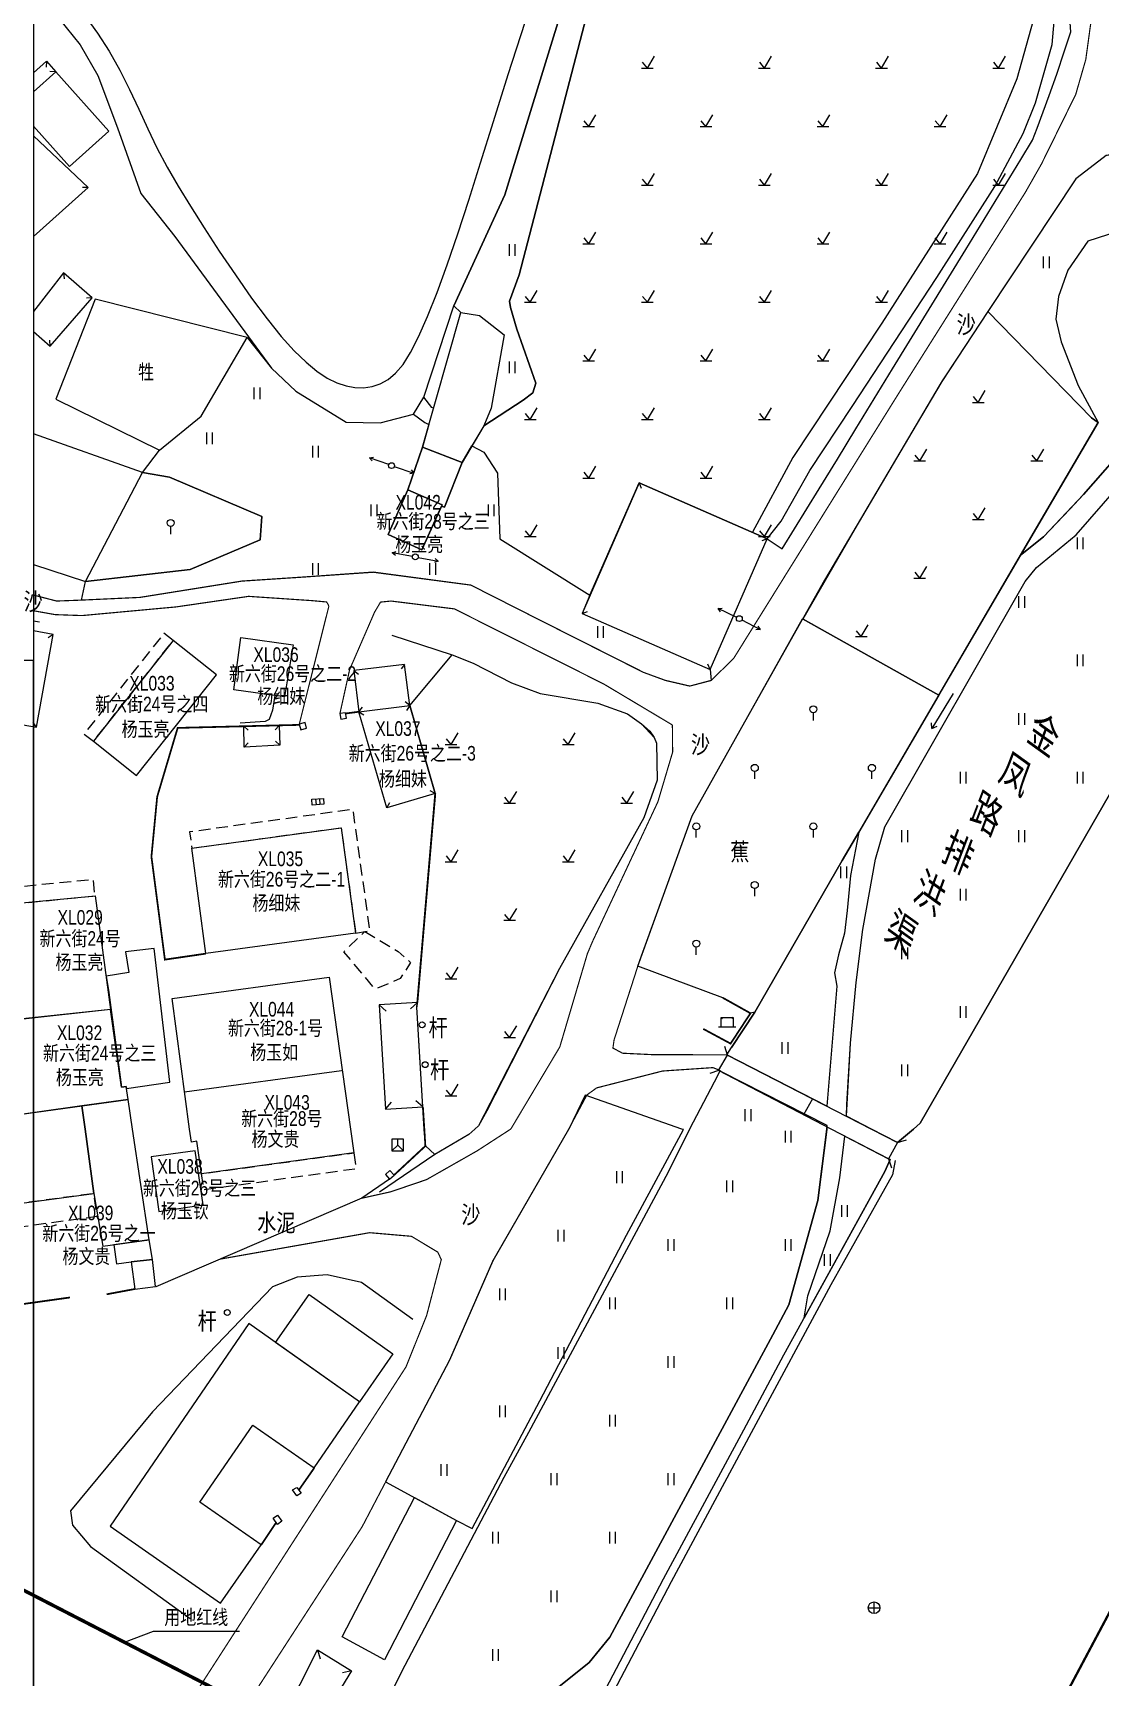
# Model space of a CAD drawing. Extents: x 396500 to 398250, y 1005980 to 1008200.
# Drawn here: x 396899.9 to 396991.1, y 1006753.2 to 1006893.6 of the extents above; entities that cross this region are included whole.
import ezdxf
from ezdxf.enums import TextEntityAlignment as Align

# ---------------------------------------------------------------- set-up
doc = ezdxf.new("R2010")
doc.units = 0
doc.header["$LTSCALE"] = 0.5
doc.linetypes.add('X3', pattern=[5, 4, -1])
doc.linetypes.add('X5', pattern=[3, 2, -1])
doc.layers.get('0').update_dxf_attribs({"linetype": 'CONTINUOUS'})
doc.layers.add('ASSIST', color=7, linetype='CONTINUOUS', plot=False)
for name, color, linetype in [('DLDW', 11, 'CONTINUOUS'), ('DLSS', 4, 'CONTINUOUS'), ('DMTZ', 3, 'CONTINUOUS'), ('GXYZ', 2, 'CONTINUOUS'), ('JMD', 6, 'CONTINUOUS'), ('SXSS', 5, 'CONTINUOUS'), ('ZBTZ', 3, 'CONTINUOUS'), ('权属人', 160, 'CONTINUOUS'), ('用地红线', 1, 'CONTINUOUS'), ('编号', 90, 'CONTINUOUS'), ('门牌号', 1, 'CONTINUOUS')]:
    doc.layers.add(name, color=color, linetype=linetype)
doc.layers.add('绘图层', color=6, linetype='CONTINUOUS', lineweight=5)
doc.styles.add('宋体', font='SIMSUN.TTF')
doc.styles.add('细等线体', font='长等线体_0.TTF', dxfattribs={"width": 0.8})
doc.linetypes.add('10421', pattern='A,2,[150,AAA.SHX,S=1,R=0,X=0,Y=1],1e-11', length=2)
doc.linetypes.add('10422', pattern='A,2,[150,AAA.SHX,S=1,R=0,X=0,Y=1],2,[177,AAA.SHX,S=1,R=0,X=0,Y=0.8],1e-09', length=4)
doc.linetypes.add('1161', pattern='A,0,[149,AAA.SHX,S=0.15,R=0,X=0,Y=0],-1.6', length=1.6)
doc.linetypes.add('443', pattern='A,5,[169,AAA.SHX,S=0.83,R=0,X=0,Y=0],5', length=10)
doc.linetypes.add('447', pattern='A,8,-1,[148,AAA.SHX,S=1,R=0,X=0,Y=0],-1', length=10)
doc.linetypes.add('536', pattern='A,9.4,[169,AAA.SHX,S=1,R=0,X=0,Y=0.15],0.6', length=10)
doc.linetypes.add('833', pattern='A,2,[150,AAA.SHX,S=0.8,R=0,X=0,Y=0.8],2,[150,AAA.SHX,S=2,R=0,X=0,Y=2],1e-11', length=4)

# ---------------------------------------------------------------- blocks, each defined once
blk = doc.blocks.new('gc170')
at = {"linetype": 'Continuous'}
blk.add_circle((0, 0), 0.5, dxfattribs=at)
blk = doc.blocks.new('gc043')
for p, q in [((-1, 0), (1, 0)), ((0, -1), (0, 1))]:
    blk.add_line(p, q)
blk.add_circle((0, 0), 1)
blk = doc.blocks.new('gc049')
for p, q in [((-1, 1), (-1, -1)), ((1, 1), (-1, 1)), ((-1, -1), (0, 0)), ((0, 0), (0, 1)), ((0, 0), (1, -1)), ((1, -1), (1, 1)), ((-1, -1), (1, -1))]:
    blk.add_line(p, q)
blk = doc.blocks.new('gc121')
for p, q in [((-0.5, -1), (-0.5, 1)), ((0.5, -1), (0.5, 1))]:
    blk.add_line(p, q)
blk = doc.blocks.new('gc022')
for p, q in [((-1.5, 0), (1.5, 0)), ((-1, 0), (-1, 1.6)), ((-1, 1.6), (1, 1.6)), ((-1, 1.6), (-0.8, 1.4)), ((1, 1.6), (0.8, 1.4)), ((1, 1.6), (1, 0))]:
    blk.add_line(p, q)
blk = doc.blocks.new('gc041')
for p, q in [((-1, 0.5), (1, 0.5)), ((-1, -0.5), (-1, 0.5)), ((-0.33, 0.5), (-0.33, -0.5)), ((0.33, 0.5), (0.33, -0.5)), ((1, 0.5), (1, -0.5)), ((1, -0.5), (-1, -0.5))]:
    blk.add_line(p, q)
blk = doc.blocks.new('gc086')
for p, q in [((0, 0), (7, 0)), ((7, 0), (6.18, 0.57)), ((7, 0), (6.18, -0.57))]:
    blk.add_line(p, q)
blk = doc.blocks.new('gc325')
blk.add_line((0, 0), (0, 1.3))
blk.add_circle((0, 1.9), 0.6)
blk = doc.blocks.new('gc123')
for p, q in [((-1, 0), (1, 0)), ((0, 0), (-0.8, 1)), ((0, 0), (1.2, 2))]:
    blk.add_line(p, q)
blk = doc.blocks.new('gc013b')
at = {"linetype": 'Continuous'}
blk.add_line((0.5, 0), (4, 0), dxfattribs=at)
at = {"linetype": 'Continuous', "flags": 128}
blk.add_lwpolyline([(3.39, 0.35), (4, 0), (3.39, -0.35)], dxfattribs=at)

msp = doc.modelspace()

# ---------------------------------------------------------------- linework, layer by layer
at = {"layer": 'ASSIST', "linetype": 'Continuous', "flags": 128}
for points in [[(396948.83, 1006907.57), (396940.25, 1006879.76), (396935.9, 1006870.28), (396936.5, 1006869.71), (396938.08, 1006869.44), (396940.2, 1006867.8), (396939.09, 1006861.53), (396938.46, 1006860.03), (396941.81, 1006862.21), (396942.66, 1006862.85), (396942.9, 1006863.66), (396941.28, 1006868.28), (396940.75, 1006870.13), (396940.67, 1006870.68), (396941.49, 1006872.93), (396948.11, 1006898.4)], [(397000, 1006883.14), (396995.9, 1006883.84), (396994.73, 1006883.64), (396991.63, 1006883.11), (396989.04, 1006881.12), (396981.52, 1006869.78), (396990.37, 1006860.71), (396990.94, 1006860.31), (396984.31, 1006848.98), (396986.28, 1006850.54), (396988.51, 1006852.91), (396989.69, 1006854.16), (396992.37, 1006857.2), (396994.77, 1006860.52), (396999.78, 1006868.75), (397000, 1006869)], [(396971.57, 1006800), (396969.43, 1006801.1), (396969.78, 1006807.32), (396970.28, 1006812.51), (396970.85, 1006817.04), (396971.91, 1006823.03), (396972.71, 1006825.8), (396984.69, 1006846.73), (396985.67, 1006847.93), (396989.07, 1006850.73), (396993.73, 1006856.07), (396999.18, 1006864.13), (397000, 1006865.31)], [(397000, 1006842.57), (396975.74, 1006800.5), (396975.16, 1006800)], [(396975.16, 1006800), (396973.81, 1006798.85), (396971.57, 1006800)]]:
    msp.add_lwpolyline(points, dxfattribs=at)
at = {"layer": 'ASSIST', "linetype": '1161', "flags": 128}
for points in [[(396981.51, 1006869.78), (396977.58, 1006863.82), (396975.38, 1006860.1), (396970.15, 1006851.24), (396965.7, 1006843.55), (396977.32, 1006837.03), (396984.31, 1006848.98), (396990.94, 1006860.31), (396990.37, 1006860.71)], [(396904.44, 1006846.75), (396909.32, 1006856.04), (396911.6, 1006855.65), (396919.5, 1006852.3), (396919.37, 1006850.29), (396913.38, 1006847.76)], [(396977.32, 1006837.03), (396970.5, 1006825.35), (396969.08, 1006822.91), (396961.6, 1006809.97), (396961.24, 1006809.88), (396958.88, 1006811.2), (396951.61, 1006813.89), (396956.25, 1006826.74), (396963.27, 1006839.23), (396965.69, 1006843.55)], [(396935.76, 1006840.48), (396935.76, 1006840.48)]]:
    msp.add_lwpolyline(points, close=True, dxfattribs=at)
at = {"layer": 'ASSIST', "linetype": 'Continuous', "flags": 128}
for points in [[(396918.25, 1006867.56), (396920.32, 1006864.95), (396922.4, 1006863), (396926.69, 1006860.34), (396929.61, 1006860.29), (396932.45, 1006861.02), (396933.43, 1006860.32), (396933.77, 1006860.14), (396933.23, 1006858.22), (396931.98, 1006854.55), (396930.28, 1006850.75), (396933.18, 1006849.45), (396934.86, 1006853.18), (396935.1, 1006853.09), (396936.6, 1006856.91), (396937.43, 1006858.31), (396938.47, 1006857.78), (396939.62, 1006855.98), (396939.83, 1006850.39), (396947.53, 1006845.57), (396946.85, 1006844.01), (396957.79, 1006839.23), (396957.89, 1006838.29), (396956.05, 1006837.81), (396953.98, 1006838.29), (396952.11, 1006838.98), (396943.18, 1006843.48), (396937.36, 1006846.43), (396929.02, 1006847.53), (396922.97, 1006847.11), (396917.79, 1006846.77), (396909.09, 1006845.38), (396904.1, 1006845.15), (396904.44, 1006846.75), (396913.38, 1006847.76), (396919.37, 1006850.29), (396919.5, 1006852.3), (396911.6, 1006855.65), (396909.32, 1006856.04), (396910.75, 1006857.96), (396914.32, 1006860.84)], [(396970.5, 1006825.35), (396969.78, 1006821.65), (396969.49, 1006818.65), (396969.26, 1006816.71), (396968.75, 1006814.87), (396968.42, 1006813.34), (396968.61, 1006812.18), (396967.76, 1006801.95), (396959.21, 1006806.33), (396959.62, 1006806.96), (396961.6, 1006809.97), (396969.08, 1006822.91)], [(396965.82, 1006783.87), (396966.14, 1006785.76), (396968.06, 1006791.3), (396968.86, 1006795.83), (396969.29, 1006799.39), (396973.04, 1006797.45), (396973.16, 1006797.39), (396972.73, 1006796.36)]]:
    msp.add_lwpolyline(points, close=True, dxfattribs=at)
at = {"layer": 'ASSIST', "linetype": '1161'}
for points in [[(396933.38, 1006800), (396932.73, 1006810.4), (396934.32, 1006828.63), (396932.13, 1006836.16), (396935.76, 1006840.48)], [(396935.76, 1006840.48), (396937.55, 1006839.77), (396940.82, 1006838.09), (396943.27, 1006837.18), (396948.19, 1006836.35), (396950.73, 1006835.44), (396951.92, 1006834.6), (396953, 1006833.43), (396953.22, 1006832.94), (396953.26, 1006829.79), (396952.12, 1006826.56), (396944.94, 1006813.71), (396938, 1006800.28), (396937.69, 1006800)]]:
    msp.add_lwpolyline(points, dxfattribs=at)
at = {"layer": 'ASSIST', "linetype": 'Continuous', "elevation": 15.57, "flags": 128}
for points in [[(396968.13, 1006800), (396958.52, 1006804.99), (396959.29, 1006806.29), (396971.57, 1006800)], [(396971.57, 1006800), (396973.81, 1006798.85), (396973.04, 1006797.45), (396968.13, 1006800)]]:
    msp.add_lwpolyline(points, dxfattribs=at)
at = {"layer": 'ASSIST', "linetype": '1161', "flags": 128}
msp.add_lwpolyline([(396937.69, 1006800), (396937.18, 1006799.52), (396934.29, 1006797.82), (396933.47, 1006798.55), (396933.38, 1006800)], dxfattribs=at)
at = {"layer": 'DLDW', "linetype": '536', "flags": 128}
msp.add_lwpolyline([(396905.25, 1006870.85), (396901.91, 1006862.3), (396910.75, 1006857.96), (396914.32, 1006860.84), (396918.25, 1006867.56)], close=True, dxfattribs=at)
msp.add_lwpolyline([(396900, 1006848.2), (396904.44, 1006846.75), (396909.32, 1006856.04), (396900, 1006859.33)], dxfattribs=at)
at = {"layer": 'DLSS', "linetype": 'Continuous'}
for p, q in [((396959.29, 1006806.29, 15.57), (396959.05, 1006807.05, 15.57)), ((396959.29, 1006806.29), (396971.57, 1006800)), ((396958.52, 1006804.99, 15.57), (396957.76, 1006804.75, 15.57)), ((396968.13, 1006800), (396958.52, 1006804.99)), ((396966.55, 1006802.57, 15.57), (396965.78, 1006801.22, 15.57)), ((396973.04, 1006797.45), (396968.13, 1006800)), ((396971.57, 1006800), (396973.81, 1006798.85)), ((396973.81, 1006798.85, 15.57), (396974.57, 1006799.09, 15.57)), ((396973.04, 1006797.45, 15.57), (396973.28, 1006796.69, 15.57))]:
    msp.add_line(p, q, dxfattribs=at)
at = {"layer": 'DLSS', "linetype": 'X3', "const_width": 0.1, "flags": 128}
for points in [[(396957.89, 1006838.29), (396959.82, 1006840.2), (396963.7, 1006846.43), (396966.73, 1006851.29), (396974.02, 1006862.99), (396984.72, 1006879.96), (396986.09, 1006882.37), (396987.24, 1006884.7), (396989.02, 1006888.31), (396989.88, 1006891.29), (396990.69, 1006897.2), (396990.26, 1006900.94), (396989.83, 1006904.74)], [(396957.89, 1006838.29), (396956.05, 1006837.81), (396953.98, 1006838.29), (396952.11, 1006838.98), (396943.18, 1006843.48), (396937.36, 1006846.43), (396929.02, 1006847.53), (396922.97, 1006847.11), (396917.79, 1006846.77), (396909.09, 1006845.38), (396904.1, 1006845.15), (396901.97, 1006845.07), (396900, 1006845.58)], [(396925.23, 1006844.65), (396922.7, 1006834.56)], [(396954.57, 1006834.49), (396954.59, 1006832.17), (396953.33, 1006827.93), (396947.75, 1006816.01), (396947.31, 1006814.97), (396944.95, 1006807), (396940.77, 1006800)], [(396940.77, 1006800), (396937.9, 1006798.14), (396933.57, 1006795.68), (396930.51, 1006794.64), (396928.04, 1006794.09)], [(396915.98, 1006788.9), (396928.71, 1006791.15), (396932.28, 1006790.84), (396934.53, 1006789.49), (396934.83, 1006788.85), (396934.32, 1006786.92), (396933.58, 1006784.09), (396931.82, 1006779.7), (396912.36, 1006749.55), (396889.31, 1006687.22), (396880.97, 1006672.15), (396867.76, 1006652.22), (396861.49, 1006638.42), (396853.16, 1006615.16), (396848.14, 1006600.41), (396847.92, 1006600)]]:
    msp.add_lwpolyline(points, dxfattribs=at)
at = {"layer": 'DLSS', "linetype": 'Continuous', "const_width": 0.1, "flags": 128}
for points in [[(396959.21, 1006806.33), (396952.83, 1006806.35), (396950.31, 1006806.47), (396949.49, 1006806.91), (396949.59, 1006807.61), (396951.79, 1006814.44), (396956.25, 1006826.74), (396967.52, 1006846.78), (396977.58, 1006863.82), (396989.04, 1006881.12), (396991.63, 1006883.11), (396995.9, 1006883.84), (397000, 1006883.14)], [(396900, 1006844.24), (396901.85, 1006843.91), (396904.14, 1006843.83), (396912.19, 1006844.57), (396918.37, 1006845.47), (396923.72, 1006845.11), (396925.04, 1006844.99), (396925.23, 1006844.65)], [(396926.17, 1006835.46), (396927, 1006839.22), (396929.13, 1006844.12), (396929.64, 1006844.98), (396930.54, 1006845.07), (396935.95, 1006844.4), (396948.72, 1006837.98), (396954.57, 1006834.49)], [(396945.69, 1006799.95), (396947.27, 1006802.91), (396948.1, 1006803.51), (396953.73, 1006804.95), (396958.03, 1006805.24), (396958.64, 1006805)], [(396945.69, 1006799.95), (396939.23, 1006788.75), (396935.53, 1006780.27), (396928.07, 1006766.05), (396916.14, 1006747.66), (396909.6, 1006729.83), (396891.57, 1006685.66), (396883.27, 1006670.75), (396870.12, 1006650.91), (396863.98, 1006637.41), (396850.6, 1006600)], [(396945.69, 1006799.95), (396945.71, 1006800)]]:
    msp.add_lwpolyline(points, dxfattribs=at)
at = {"layer": 'DLSS', "linetype": 'Continuous', "const_width": 0.2, "elevation": -27.35, "flags": 128}
msp.add_lwpolyline([(397000, 1006773.64), (396996.26, 1006766.92), (396973.11, 1006723.4), (396950.96, 1006679.26), (396914.81, 1006600.01), (396914.8, 1006600)], dxfattribs=at)
at = {"layer": 'DMTZ', "linetype": '10421', "flags": 128}
for points in [[(396947.05, 1006928.89), (396947.95, 1006928.59), (396948.75, 1006928.09), (396949.14, 1006927.85), (396950.37, 1006926.31), (396951.42, 1006924.62), (396952.71, 1006922.33), (396952.67, 1006920.03), (396952.48, 1006918.67), (396952.05, 1006915.96), (396951.02, 1006911.07), (396949.79, 1006905.2), (396948.11, 1006898.4), (396941.49, 1006872.93), (396940.67, 1006870.68), (396940.75, 1006870.13), (396941.28, 1006868.28), (396942.9, 1006863.66), (396942.66, 1006862.85), (396941.81, 1006862.21), (396938.46, 1006860.03)], [(396986.79, 1006904.12), (396986.24, 1006899.85), (396985.6, 1006895.35), (396983.99, 1006889.66), (396980.62, 1006881.58), (396972.47, 1006868.78), (396964.85, 1006857.32), (396961.4, 1006850.95)], [(396962.67, 1006850.39), (396963.87, 1006851.89), (396966.31, 1006856.2), (396969.92, 1006861.69), (396977.17, 1006872.7), (396982.11, 1006880.46), (396984.53, 1006884.99), (396985.59, 1006887.59), (396987.02, 1006892.59), (396987.4, 1006897.19), (396987.99, 1006902.41)], [(396938.47, 1006857.78), (396939.62, 1006855.98), (396939.83, 1006850.39)], [(396911.6, 1006855.65), (396919.5, 1006852.3)], [(396920.61, 1006837.01), (396920.41, 1006835.75), (396920.13, 1006834.96), (396919.79, 1006834.8), (396917.64, 1006834.64)], [(396932.39, 1006783.75), (396928.01, 1006786.9), (396925.08, 1006787.55), (396922.52, 1006787.34)], [(396904.86, 1006764.35), (396913.38, 1006758.21)]]:
    msp.add_lwpolyline(points, dxfattribs=at)
at = {"layer": 'DMTZ', "linetype": '10421'}
msp.add_lwpolyline([(397000, 1006877.83), (396995.45, 1006877.31), (396993.5, 1006876.89), (396990.05, 1006875.8), (396988.34, 1006873.32), (396987.56, 1006871.08), (396987.31, 1006869.13), (396987.78, 1006867.21), (396989.23, 1006863.48), (396990.94, 1006860.31)], dxfattribs=at)
at = {"layer": 'DMTZ', "linetype": '10422'}
for points in [[(396934.17, 1006861.54), (396934.03, 1006861.59), (396933.35, 1006862.46)], [(396932.45, 1006861.02), (396933.43, 1006860.32), (396933.77, 1006860.14)], [(396990.94, 1006860.31), (396984.31, 1006848.98), (396976.26, 1006835.22), (396969.08, 1006822.91), (396961.6, 1006809.97), (396959.62, 1006806.96)], [(396937.43, 1006858.31), (396938.47, 1006857.78)]]:
    msp.add_lwpolyline(points, dxfattribs=at)
at = {"layer": 'DMTZ', "linetype": '10422', "flags": 128}
for points in [[(396900.52, 1006843.27), (396900, 1006843.34)], [(396975.16, 1006800), (396975.74, 1006800.5), (397000, 1006842.57)], [(396958.64, 1006805), (396958.15, 1006803.99), (396956.03, 1006800)], [(396973.81, 1006798.85), (396975.16, 1006800)], [(396934.29, 1006797.82), (396929.54, 1006794.61)], [(396922.52, 1006787.34), (396920.41, 1006786.54), (396910.16, 1006775.86), (396903.17, 1006767.4), (396903.33, 1006766.19), (396904.86, 1006764.35)]]:
    msp.add_lwpolyline(points, dxfattribs=at)
at = {"layer": 'DMTZ', "linetype": '10421', "elevation": 16.71, "flags": 128}
for points in [[(396930.6, 1006842.17), (396935.76, 1006840.48), (396937.55, 1006839.77), (396940.82, 1006838.09), (396943.27, 1006837.18), (396948.19, 1006836.35), (396950.73, 1006835.44), (396951.92, 1006834.6), (396952.64, 1006833.96), (396953, 1006833.43), (396953.22, 1006832.94), (396953.26, 1006829.79), (396952.12, 1006826.56), (396944.94, 1006813.71), (396938.72, 1006801.54), (396938, 1006800.28), (396937.69, 1006800)], [(396937.69, 1006800), (396937.18, 1006799.52), (396934.29, 1006797.82)]]:
    msp.add_lwpolyline(points, dxfattribs=at)
at = {"layer": 'DMTZ', "linetype": '10422', "lineweight": 0}
for points in [[(396956.03, 1006800), (396954.21, 1006796.32), (396942.29, 1006774.1), (396940.17, 1006770.26), (396931.43, 1006753.65), (396925.31, 1006741.34), (396917.72, 1006726.96), (396908.74, 1006709.09), (396903.14, 1006697.61), (396897.35, 1006685.36), (396891.31, 1006672.48), (396887.34, 1006663.9), (396883.06, 1006654.56), (396873.81, 1006633.97), (396863.05, 1006609.04), (396859.25, 1006600)], [(396973.61, 1006797.31), (396973.37, 1006796.08), (396968.11, 1006786.7), (396961.31, 1006774.06), (396954.46, 1006761.34), (396947.99, 1006749.01), (396941.6, 1006736.78), (396936.08, 1006726.05), (396930.31, 1006714.45), (396922.01, 1006697.88), (396915, 1006683.52), (396915.59, 1006683.23), (396913.52, 1006678.76), (396913.26, 1006678.87), (396912.91, 1006679), (396907.82, 1006668.24), (396901.56, 1006654.7), (396897.22, 1006645.32), (396889.42, 1006627.82), (396883.73, 1006615.05), (396878.65, 1006602.55), (396877.31, 1006600)], [(396914.37, 1006683.58), (396921.37, 1006698.15), (396929.66, 1006714.72), (396935.43, 1006726.32), (396940.94, 1006737.04), (396947.34, 1006749.27), (396953.81, 1006761.59), (396960.66, 1006774.31), (396964.08, 1006780.73), (396972.73, 1006796.36), (396973.16, 1006797.39), (396973.04, 1006797.45)]]:
    msp.add_lwpolyline(points, dxfattribs=at)
at = {"layer": 'JMD', "linetype": 'Continuous'}
for p, q in [((396901.1, 1006891.15), (396901.08, 1006890.65)), ((396901.9, 1006890.25), (396901.4, 1006890.28)), ((396904.68, 1006880.37), (396904.18, 1006880.37)), ((396902.57, 1006873.08), (396902.62, 1006872.58)), ((396905.01, 1006870.95), (396904.51, 1006870.92)), ((396901.41, 1006866.84), (396901.38, 1006867.34)), ((396951.73, 1006855.17), (396951.91, 1006854.71)), ((396962.67, 1006850.39), (396962.2, 1006850.21)), ((396946.85, 1006844.01), (396947.32, 1006844.19)), ((396901.67, 1006842.22), (396901.26, 1006841.93)), ((396927.36, 1006839.13), (396927.76, 1006838.82)), ((396931.7, 1006839.66), (396931.39, 1006839.27)), ((396957.79, 1006839.23), (396957.61, 1006839.69)), ((396932.13, 1006836.16), (396931.74, 1006836.47)), ((396932.13, 1006836.16), (396931.86, 1006835.74)), ((396900.25, 1006834.29), (396899.97, 1006834.7)), ((396927.8, 1006835.62), (396928.1, 1006836.02)), ((396927.8, 1006835.62), (396928.21, 1006835.35)), ((396917.95, 1006834.38), (396918.32, 1006834.04)), ((396920.98, 1006834.46), (396920.64, 1006834.09)), ((396918, 1006832.59), (396918.34, 1006832.96)), ((396921.03, 1006832.77), (396920.66, 1006833.11)), ((396930.18, 1006827.42), (396930.42, 1006827.86)), ((396934.32, 1006828.63), (396933.88, 1006828.87)), ((396932.79, 1006810.8, 15.57), (396932.2, 1006810.26, 15.57)), ((396929.51, 1006810.6, 15.57), (396930.11, 1006810.07, 15.57)), ((396933.26, 1006801.88, 15.57), (396932.66, 1006802.41, 15.57)), ((396930.06, 1006801.69, 15.57), (396930.59, 1006802.29, 15.57)), ((396924.25, 1006755.55, 30.06), (396924.47, 1006754.78, 15.57)), ((396927.17, 1006753.76, 29.52), (396926.4, 1006753.57, 15.57))]:
    msp.add_line(p, q, dxfattribs=at)
at = {"layer": 'JMD', "linetype": 'Continuous', "flags": 128}
for points in [[(396900, 1006890.16), (396901.1, 1006891.15), (396901.9, 1006890.25), (396900, 1006888.55)], [(396900, 1006888.55), (396901.9, 1006890.25), (396906.44, 1006885.18), (396903.07, 1006882.17), (396900, 1006885.6)], [(396900, 1006884.78), (396904.68, 1006880.37), (396900, 1006876.18)], [(396900, 1006868.08), (396901.41, 1006866.84), (396905.01, 1006870.95), (396902.57, 1006873.08), (396900, 1006869.8)], [(396896.2, 1006840), (396895.34, 1006835.17), (396900.25, 1006834.29), (396901.67, 1006842.22), (396900, 1006842.52)], [(396889.18, 1006800), (396894.3, 1006800.61), (396894.15, 1006801.67), (396896.08, 1006801.94), (396896.27, 1006800.89), (396908.07, 1006802.52), (396907.92, 1006803.62), (396907.52, 1006803.56), (396906.58, 1006810.21), (396876.44, 1006806.87), (396877.67, 1006800)], [(396908.45, 1006800), (396908.07, 1006802.52), (396904.13, 1006801.97), (396904.4, 1006800)], [(396904.4, 1006800), (396905.15, 1006794.49), (396905.92, 1006789.99), (396909.87, 1006790.54), (396908.45, 1006800)]]:
    msp.add_lwpolyline(points, dxfattribs=at)
for points in [[(396936.5, 1006869.71), (396938.08, 1006869.44), (396940.2, 1006867.8), (396939.09, 1006861.53), (396938.46, 1006860.03), (396936.6, 1006856.91), (396933.23, 1006858.22)], [(396936.6, 1006856.91), (396935.1, 1006853.09), (396934.86, 1006853.18), (396934.9, 1006853.28), (396931.98, 1006854.55), (396933.23, 1006858.22)], [(396931.98, 1006854.55), (396934.9, 1006853.28), (396933.18, 1006849.45), (396930.28, 1006850.75)], [(396946.85, 1006844.01), (396957.79, 1006839.23), (396962.67, 1006850.39), (396951.73, 1006855.17)], [(396908.8, 1006830.17), (396915.62, 1006838.78), (396911.93, 1006841.7), (396905.11, 1006833.1)], [(396917.72, 1006841.95), (396922.18, 1006841.33), (396921.45, 1006836.9), (396917.11, 1006837.5)], [(396927.8, 1006835.62), (396932.13, 1006836.16), (396931.7, 1006839.66), (396927.36, 1006839.13)], [(396927.8, 1006835.62), (396932.13, 1006836.16), (396934.32, 1006828.63), (396930.18, 1006827.42)], [(396922.82, 1006834.09), (396923.31, 1006834.22), (396923.19, 1006834.69), (396922.7, 1006834.56)], [(396926.17, 1006835.46), (396926.25, 1006834.99), (396926.72, 1006835.06), (396926.64, 1006835.53)], [(396921.03, 1006832.77), (396918, 1006832.59), (396917.95, 1006834.38), (396920.98, 1006834.46)], [(396926.28, 1006825.72), (396927.51, 1006816.73), (396914.71, 1006814.97), (396913.52, 1006823.97)], [(396907.52, 1006803.56), (396907.92, 1006803.62), (396907.94, 1006803.47), (396911.65, 1006804), (396910.3, 1006815.4), (396907.86, 1006815.12), (396908.14, 1006813.36), (396906.21, 1006813.06), (396906.43, 1006811.64)], [(396910.05, 1006797.63), (396910.71, 1006792.97), (396914.48, 1006793.52), (396913.82, 1006798.15)], [(396906.86, 1006790.12), (396907.09, 1006788.5), (396908.35, 1006788.66), (396910.16, 1006788.86), (396909.87, 1006790.54)], [(396908.35, 1006788.66), (396908.65, 1006786.34), (396910.42, 1006786.56), (396910.16, 1006788.86)], [(396923.54, 1006785.88), (396930.7, 1006780.8), (396927.84, 1006776.7), (396920.68, 1006781.78)], [(396918.38, 1006783.39), (396906.55, 1006766.11), (396915.97, 1006759.52), (396919.44, 1006764.49), (396914.2, 1006768.15), (396918.73, 1006774.73), (396923.98, 1006771.07), (396927.84, 1006776.7)]]:
    msp.add_lwpolyline(points, close=True, dxfattribs=at)
at = {"layer": 'JMD', "linetype": '447', "flags": 128}
msp.add_lwpolyline([(396904.44, 1006846.75), (396913.38, 1006847.76), (396919.37, 1006850.29), (396919.5, 1006852.3)], dxfattribs=at)
at = {"layer": 'JMD', "linetype": 'X5', "flags": 128}
for points in [[(396911.93, 1006841.7), (396911.14, 1006842.32), (396904.32, 1006833.72), (396905.11, 1006833.1)], [(396927.51, 1006816.73), (396928.74, 1006816.93), (396927.29, 1006827.28), (396913.33, 1006825.36), (396913.52, 1006823.97), (396926.28, 1006825.72)], [(396928.3, 1006816.86), (396931.16, 1006815.14), (396932.21, 1006814.22), (396931.33, 1006812.84), (396929.18, 1006811.93), (396926.51, 1006815.13)]]:
    msp.add_lwpolyline(points, close=True, dxfattribs=at)
at = {"layer": 'JMD', "color": 6, "linetype": '443', "const_width": 0.15, "flags": 128}
for points in [[(396927.8, 1006835.62), (396926.65, 1006835.47)], [(396922.71, 1006834.5), (396912.31, 1006834.24), (396910.56, 1006828.36), (396910.07, 1006823.25), (396911.22, 1006814.46), (396914.71, 1006814.97)], [(396932.79, 1006810.8), (396934.32, 1006828.63)], [(396906.24, 1006785.89), (396908.65, 1006786.34)], [(396922.66, 1006769.18), (396923.98, 1006771.07)], [(396919.44, 1006764.49), (396920.73, 1006766.41)]]:
    msp.add_lwpolyline(points, dxfattribs=at)
at = {"layer": 'JMD', "linetype": 'X5', "elevation": 15.57, "flags": 128}
for points in [[(396893.62, 1006818.76), (396905.25, 1006819.9), (396905.11, 1006821.29), (396893.49, 1006820.15)], [(396927.37, 1006797.97), (396927.57, 1006796.6), (396914.56, 1006794.8), (396914.34, 1006796.18)], [(396897.3, 1006793.44), (396897.56, 1006791.47), (396905.44, 1006792.56), (396905.15, 1006794.49)]]:
    msp.add_lwpolyline(points, close=True, dxfattribs=at)
at = {"layer": 'JMD', "linetype": 'Continuous', "flags": 128}
for points, elevation in [([(396876.91, 1006817.19), (396905.25, 1006819.9), (396906.58, 1006810.21), (396877.88, 1006807.17)], 15.57), ([(396930.05, 1006796.11), (396930.41, 1006795.71), (396930.8, 1006796.07), (396930.44, 1006796.47)], 15.57), ([(396929.97, 1006754.7), (396926.37, 1006756.65), (396932.53, 1006768.53), (396936.14, 1006766.59)], 15.57), ([(396919.82, 1006746.75), (396924.25, 1006755.55), (396927.17, 1006753.76), (396925.69, 1006751.34), (396928.32, 1006749.73), (396924.67, 1006743.78)], 14.82)]:
    msp.add_lwpolyline(points, close=True, dxfattribs=dict(at, elevation=elevation))
for points, elevation in [([(396913.33, 1006800), (396911.84, 1006811.14), (396925.25, 1006812.97), (396927.08, 1006800)], 15.57), ([(396912.89, 1006803.17), (396926.31, 1006805)], 19.68), ([(396904.4, 1006800), (396904.13, 1006801.98), (396896.28, 1006800.88), (396896.4, 1006800)], 15.57), ([(396896.4, 1006800), (396897.3, 1006793.44), (396905.15, 1006794.49), (396904.4, 1006800)], 15.57), ([(396927.08, 1006800), (396927.37, 1006797.97), (396914.34, 1006796.18), (396913.96, 1006798.96), (396913.48, 1006798.89), (396913.33, 1006800)], 15.57)]:
    msp.add_lwpolyline(points, dxfattribs=dict(at, elevation=elevation))
at = {"layer": 'JMD', "linetype": 'Continuous', "elevation": 15.57, "flags": 128}
msp.add_lwpolyline([(396929.51, 1006810.6), (396930.06, 1006801.69), (396933.26, 1006801.88), (396932.73, 1006810.4, 0.102388), (396932.79, 1006810.8)], format="xyb", close=True, dxfattribs=at)
at = {"layer": 'JMD', "color": 6, "linetype": '443', "const_width": 0.15, "flags": 128}
for points, elevation in [([(396957.2, 1006808.55), (396959.54, 1006807.29), (396961.24, 1006809.88), (396958.88, 1006811.2)], 15.37), ([(396933.38, 1006800), (396933.26, 1006801.88)], 15.57), ([(396930.8, 1006796.07), (396933.47, 1006798.55), (396933.38, 1006800)], 15.57), ([(396897.56, 1006791.47), (396898.47, 1006784.97), (396903.12, 1006785.62)], 15.57)]:
    msp.add_lwpolyline(points, dxfattribs=dict(at, elevation=elevation))
at = {"layer": 'JMD', "linetype": 'Continuous'}
for points in [[(396922.85, 1006768.91), (396922.48, 1006768.69), (396922.12, 1006769.19), (396922.49, 1006769.41)], [(396920.83, 1006767.04), (396921.21, 1006766.51), (396920.85, 1006766.24), (396920.47, 1006766.77)]]:
    msp.add_lwpolyline(points, close=True, dxfattribs=at)
at = {"layer": 'SXSS', "color": 5, "linetype": '10421'}
msp.add_lwpolyline([(396901.59, 1006895.5), (396903.98, 1006892.56), (396905.48, 1006889.93), (396907.17, 1006885.46), (396909.16, 1006879.86), (396912.07, 1006876.18), (396920.32, 1006864.95), (396922.4, 1006863), (396926.69, 1006860.34), (396929.61, 1006860.29), (396932.45, 1006861.02), (396933.35, 1006862.46), (396935.9, 1006870.28), (396940.25, 1006879.76), (396948.83, 1006907.57)], dxfattribs=at)
at = {"layer": 'SXSS', "color": 5, "linetype": 'Continuous'}
msp.add_lwpolyline([(396904.5, 1006894.89), (396905.47, 1006893.55), (396906.45, 1006892.02), (396907.37, 1006890.39), (396908.2, 1006888.73), (396908.98, 1006887.06), (396909.75, 1006885.39), (396910.54, 1006883.75), (396911.4, 1006882.12), (396912.35, 1006880.48), (396913.4, 1006878.77), (396914.57, 1006876.93), (396915.87, 1006874.95), (396917.25, 1006872.91), (396918.63, 1006870.93), (396919.95, 1006869.15), (396921.16, 1006867.65), (396922.27, 1006866.42), (396923.28, 1006865.45), (396924.21, 1006864.69), (396925.08, 1006864.11), (396925.9, 1006863.71), (396926.69, 1006863.44), (396927.45, 1006863.31), (396928.19, 1006863.28), (396928.92, 1006863.38), (396929.62, 1006863.6), (396930.29, 1006863.97), (396930.93, 1006864.51), (396931.56, 1006865.26), (396932.2, 1006866.28), (396932.89, 1006867.63), (396933.65, 1006869.35), (396934.47, 1006871.41), (396935.33, 1006873.78), (396936.24, 1006876.41), (396937.17, 1006879.29), (396938.17, 1006882.47), (396939.29, 1006886.02), (396940.55, 1006890.02), (396941.98, 1006894.48)], dxfattribs=at)
at = {"layer": 'SXSS', "linetype": '833', "flags": 128}
for points in [[(397000, 1006869.03), (396999.78, 1006868.75), (396998.65, 1006866.72), (396994.77, 1006860.52), (396992.37, 1006857.2), (396989.69, 1006854.16), (396986.28, 1006850.54), (396984.31, 1006848.98)], [(396969.43, 1006801.1), (396969.48, 1006802.09), (396969.78, 1006807.32), (396970.28, 1006812.51), (396970.85, 1006817.04), (396971.91, 1006823.03), (396972.71, 1006825.8), (396984.69, 1006846.73), (396985.67, 1006847.93), (396989.07, 1006850.73), (396993.73, 1006856.07), (396999.18, 1006864.13), (397000, 1006865.31)], [(396970.5, 1006825.35), (396969.78, 1006821.65), (396969.49, 1006818.65), (396969.26, 1006816.71), (396968.75, 1006814.87), (396968.42, 1006813.34), (396968.61, 1006812.18), (396967.76, 1006801.95)]]:
    msp.add_lwpolyline(points, dxfattribs=at)
at = {"layer": 'SXSS', "linetype": '833', "lineweight": 0, "flags": 128}
for points in [[(396967.78, 1006800.18), (396966.99, 1006793.9), (396964.52, 1006784.99), (396963.14, 1006782.42), (396949.24, 1006756.61), (396947.47, 1006754.47), (396945, 1006752.5), (396936.15, 1006745.35), (396929.95, 1006741.79), (396926.2, 1006740.36), (396924.68, 1006740.14)], [(396967.78, 1006800.18), (396967.76, 1006800)], [(396965.82, 1006783.87), (396966.14, 1006785.76), (396968.06, 1006791.3), (396968.86, 1006795.83), (396969.29, 1006799.39)]]:
    msp.add_lwpolyline(points, dxfattribs=at)
at = {"layer": 'ZBTZ', "linetype": '1161', "flags": 128}
msp.add_lwpolyline([(396984.94, 1006904.14), (396980.02, 1006906.91), (396977.93, 1006902.68), (396968.31, 1006907.77), (396965.74, 1006903.37), (396960.7, 1006906.74), (396965.85, 1006914.91), (396957.07, 1006919.87), (396952.71, 1006922.33), (396952.67, 1006920.03), (396952.48, 1006918.67), (396952.05, 1006915.96), (396951.02, 1006911.07), (396949.79, 1006905.2), (396948.11, 1006898.4), (396941.49, 1006872.93), (396940.67, 1006870.68), (396940.75, 1006870.13), (396941.28, 1006868.28), (396942.9, 1006863.66), (396942.66, 1006862.85), (396941.81, 1006862.21), (396938.46, 1006860.03), (396937.43, 1006858.31), (396938.47, 1006857.78), (396939.62, 1006855.98), (396939.83, 1006850.39), (396947.53, 1006845.57), (396951.73, 1006855.17), (396962.67, 1006850.39), (396963.96, 1006849.53), (396967.1, 1006854.65), (396968.66, 1006857.19), (396970.23, 1006859.76), (396971.8, 1006862.32), (396973.37, 1006864.88), (396979.64, 1006875.09), (396982.77, 1006880.21), (396984.34, 1006882.77), (396985.34, 1006884.41), (396985.72, 1006885.43), (396986.74, 1006888.24), (396987.4, 1006890.04), (396988.06, 1006892.03), (396988.61, 1006893.66), (396987.99, 1006902.41)], close=True, dxfattribs=at)
for points in [[(396990.94, 1006860.31), (396990.37, 1006860.71), (396981.51, 1006869.78)], [(396977.32, 1006837.03), (396965.69, 1006843.55)], [(396930.41, 1006795.71), (396928.04, 1006794.09), (396910.44, 1006786.52)]]:
    msp.add_lwpolyline(points, dxfattribs=at)
at = {"layer": 'ZBTZ', "linetype": '1161', "elevation": 14.42, "flags": 128}
msp.add_lwpolyline([(396958.88, 1006811.2), (396951.61, 1006813.89)], dxfattribs=at)
at = {"layer": 'ZBTZ', "linetype": 'Continuous', "flags": 128}
for points in [[(396967.76, 1006800), (396967.8, 1006800.3), (396958.76, 1006804.87), (396958.64, 1006805), (396958.15, 1006803.99), (396956.03, 1006800)], [(396955.39, 1006800), (396947.13, 1006802.88), (396945.71, 1006800)], [(396956.03, 1006800), (396954.21, 1006796.32), (396942.29, 1006774.1), (396940.17, 1006770.26), (396931.43, 1006753.65), (396925.31, 1006741.34), (396926.2, 1006740.36), (396929.95, 1006741.79), (396936.15, 1006745.35), (396945, 1006752.5), (396947.47, 1006754.47), (396949.24, 1006756.61), (396963.14, 1006782.42), (396964.52, 1006784.99), (396966.99, 1006793.9), (396967.76, 1006800)], [(396945.71, 1006800), (396945.69, 1006799.95), (396939.23, 1006788.75), (396935.53, 1006780.27), (396930.07, 1006769.87), (396936.14, 1006766.59), (396937.46, 1006765.89), (396943.26, 1006776.8), (396950.65, 1006790.94), (396955.52, 1006799.95), (396955.39, 1006800)]]:
    msp.add_lwpolyline(points, dxfattribs=at)
at = {"layer": '用地红线', "linetype": 'Continuous', "const_width": 0.3, "flags": 128}
msp.add_lwpolyline([(396896.97, 1006409.31, -0.090189), (397228.69, 1007024.03), (397387.8, 1007222.91), (397401.3, 1007212.11), (397426.33, 1007243.38), (397412.82, 1007254.19), (397549.49, 1007427.16), (397597.06, 1007408.49), (397590.11, 1007392.96), (397593.63, 1007391.18), (397580.3, 1007365.5), (397677.78, 1007288.14), (397658.98, 1007180.18), (397680.1, 1007163.58), (397691.21, 1007135.06, -0.057003), (397648.05, 1007084.95), (397357.5, 1006816.5, 0.141668), (397271.32, 1006673.86), (397185.66, 1006354.4)], format="xyb", dxfattribs=at)
msp.add_lwpolyline([(396922.07, 1006748.81, 0.022215), (396845.51, 1006582.63), (396769.17, 1006614.02), (396685.77, 1006676.49), (396790.69, 1006816.56)], format="xyb", close=True, dxfattribs=at)
at = {"layer": '用地红线', "linetype": 'Continuous', "flags": 128}
msp.add_lwpolyline([(396907.76, 1006756.18), (396910.26, 1006757.13), (396917.59, 1006757.13)], dxfattribs=at)
at = {"layer": '绘图层', "linetype": 'Continuous', "flags": 128}
for points in [[(396900, 1007130), (396900, 1006730), (397300, 1006730), (397300, 1007130)], [(396500, 1006840), (396500, 1006440), (396900, 1006440), (396900, 1006840)]]:
    msp.add_lwpolyline(points, close=True, dxfattribs=at)

# ---------------------------------------------------------------- block references
at = {"layer": 'DLDW', "linetype": 'Continuous', "xscale": 0.5, "yscale": 0.5, "zscale": 0.5}
msp.add_blockref('gc022', (396959.25, 1006808.73), dxfattribs=at)
at = {"layer": 'GXYZ', "linetype": 'Continuous', "yscale": 0.5}
for p, xscale, rotation in [((396930.58, 1006856.63), 0.4999999999999999, 160.532815767479), ((396930.58, 1006856.63), 0.5, 341.5671771588965), ((396932.61, 1006848.84, 15.72), 0.5, 170.3610043183378), ((396932.61, 1006848.84, 15.72), 0.5, 349.1368328368198), ((396960.29, 1006843.57, 14.55), 0.5, 154.4768435245141), ((396960.29, 1006843.57, 14.55), 0.5, 331.9242438353945)]:
    msp.add_blockref('gc013b', p, dxfattribs=dict(at, xscale=xscale, rotation=rotation))
at = {"layer": 'GXYZ', "linetype": 'Continuous'}
for name, p, xscale, yscale in [('gc170', (396930.58, 1006856.63), 0.5, 0.5), ('gc170', (396960.29, 1006843.57, 14.55), 0.5, 0.5), ('gc170', (396933.19, 1006808.9, 29.21), 0.5, 0.5), ('gc170', (396933.45, 1006805.49, 29.14), 0.5, 0.5), ('gc049', (396931.11, 1006798.63, 31.88), 0.4999999999250807, 0.5000000000372052), ('gc170', (396916.55, 1006784.33), 0.5, 0.5), ('gc043', (396971.8, 1006759.13, 14.89), 0.5, 0.5)]:
    msp.add_blockref(name, p, dxfattribs=dict(at, xscale=xscale, yscale=yscale))
at = {"layer": 'GXYZ', "color": 6, "linetype": 'Continuous', "xscale": 0.5, "yscale": 0.5}
msp.add_blockref('gc170', (396932.61, 1006848.84, 15.72), dxfattribs=at)
at = {"layer": 'GXYZ', "xscale": 0.4999999999999999, "yscale": 0.5, "zscale": 0.5, "rotation": 4.226857196661442}
msp.add_blockref('gc041', (396924.28, 1006827.94, 16.43), dxfattribs=at)
at = {"layer": 'SXSS', "linetype": 'Continuous', "xscale": 0.5, "yscale": 0.5, "zscale": 0.5, "rotation": 238.7027281089579}
msp.add_blockref('gc086', (396978.55, 1006837.17), dxfattribs=at)
at = {"layer": 'ZBTZ', "linetype": 'Continuous', "xscale": 0.5, "yscale": 0.5}
for name, p in [('gc123', (396952.43, 1006890.57)), ('gc123', (396962.43, 1006890.57)), ('gc123', (396972.43, 1006890.57)), ('gc123', (396982.43, 1006890.57)), ('gc123', (396947.43, 1006885.57)), ('gc123', (396957.43, 1006885.57)), ('gc123', (396967.43, 1006885.57)), ('gc123', (396977.43, 1006885.57)), ('gc123', (396952.43, 1006880.57)), ('gc123', (396962.43, 1006880.57)), ('gc123', (396972.43, 1006880.57)), ('gc123', (396982.43, 1006880.57)), ('gc121', (396940.9, 1006875.03)), ('gc123', (396947.43, 1006875.57)), ('gc123', (396957.43, 1006875.57)), ('gc123', (396967.43, 1006875.57)), ('gc123', (396977.43, 1006875.57)), ('gc121', (396986.52, 1006873.98)), ('gc123', (396942.43, 1006870.57)), ('gc123', (396952.43, 1006870.57)), ('gc123', (396962.43, 1006870.57)), ('gc123', (396972.43, 1006870.57)), ('gc121', (396940.9, 1006865.03)), ('gc123', (396947.43, 1006865.57)), ('gc123', (396957.43, 1006865.57)), ('gc123', (396967.43, 1006865.57)), ('gc121', (396919.1, 1006862.81)), ('gc123', (396980.7, 1006862.03)), ('gc123', (396942.43, 1006860.57)), ('gc123', (396952.43, 1006860.57)), ('gc123', (396962.43, 1006860.57)), ('gc121', (396915.04, 1006858.97)), ('gc121', (396924.1, 1006857.81)), ('gc123', (396975.7, 1006857.03)), ('gc123', (396985.7, 1006857.03)), ('gc123', (396947.43, 1006855.57)), ('gc123', (396957.43, 1006855.57)), ('gc121', (396929.1, 1006852.81)), ('gc121', (396939.1, 1006852.81)), ('gc123', (396980.7, 1006852.03)), ('gc325', (396911.72, 1006850.79)), ('gc123', (396942.43, 1006850.57)), ('gc123', (396962.43, 1006850.57)), ('gc121', (396989.42, 1006850)), ('gc121', (396924.1, 1006847.81)), ('gc121', (396934.1, 1006847.81)), ('gc123', (396975.7, 1006847.03)), ('gc121', (396984.42, 1006845)), ('gc121', (396948.44, 1006842.43)), ('gc123', (396970.7, 1006842.03)), ('gc121', (396989.42, 1006840)), ('gc325', (396966.61, 1006834.88)), ('gc121', (396984.42, 1006835)), ('gc123', (396935.67, 1006832.82)), ('gc123', (396945.67, 1006832.82)), ('gc325', (396961.61, 1006829.88)), ('gc325', (396971.61, 1006829.88)), ('gc121', (396979.42, 1006830)), ('gc121', (396989.42, 1006830)), ('gc123', (396940.67, 1006827.82)), ('gc123', (396950.67, 1006827.82)), ('gc325', (396956.61, 1006824.88)), ('gc325', (396966.61, 1006824.88)), ('gc121', (396974.42, 1006825)), ('gc121', (396984.42, 1006825)), ('gc123', (396935.67, 1006822.82)), ('gc123', (396945.67, 1006822.82)), ('gc121', (396969.21, 1006821.92)), ('gc325', (396961.61, 1006819.88)), ('gc121', (396979.42, 1006820)), ('gc123', (396940.67, 1006817.82)), ('gc325', (396956.61, 1006814.88)), ('gc121', (396974.42, 1006815)), ('gc123', (396935.67, 1006812.82)), ('gc121', (396979.42, 1006810)), ('gc123', (396940.67, 1006807.82)), ('gc121', (396964.21, 1006806.92)), ('gc121', (396974.42, 1006805)), ('gc123', (396935.67, 1006802.82)), ('gc121', (396961.05, 1006801.18)), ('gc121', (396964.47, 1006799.34)), ('gc121', (396950.07, 1006795.89)), ('gc121', (396959.47, 1006795.11)), ('gc121', (396969.29, 1006792.99)), ('gc121', (396945.07, 1006790.89)), ('gc121', (396954.47, 1006790.11)), ('gc121', (396964.47, 1006790.11)), ('gc121', (396967.82, 1006788.83)), ('gc121', (396940.07, 1006785.89)), ('gc121', (396949.47, 1006785.11)), ('gc121', (396959.47, 1006785.11)), ('gc121', (396945.07, 1006780.89)), ('gc121', (396954.47, 1006780.11)), ('gc121', (396940.07, 1006775.89)), ('gc121', (396949.47, 1006775.11)), ('gc121', (396935.07, 1006770.89)), ('gc121', (396944.47, 1006770.11)), ('gc121', (396954.47, 1006770.11)), ('gc121', (396939.47, 1006765.11)), ('gc121', (396949.47, 1006765.11)), ('gc121', (396944.47, 1006760.11)), ('gc121', (396939.47, 1006755.11))]:
    msp.add_blockref(name, p, dxfattribs=at)

# ---------------------------------------------------------------- texts
at = {"layer": 'DLDW', "linetype": '536', "style": '细等线体', "width": 0.8}
msp.add_text('牲', height=1.25, dxfattribs=at).set_placement((396909.62, 1006864.66), align=Align.MIDDLE)
at = {"layer": 'DLSS', "linetype": 'Continuous', "style": '细等线体', "width": 0.8}
for s, p in [('沙', (396979.67, 1006868.7)), ('沙', (396899.97, 1006845.05)), ('沙', (396956.97, 1006832.84)), ('水泥', (396920.74, 1006792.03)), ('沙', (396937.36, 1006792.71))]:
    msp.add_text(s, height=1.5, dxfattribs=at).set_placement(p, align=Align.MIDDLE)
at = {"layer": 'GXYZ', "linetype": 'Continuous', "style": '细等线体', "width": 0.8}
for p in [(396934.56, 1006808.69), (396934.69, 1006805.09), (396914.84, 1006783.65)]:
    msp.add_text('杆', height=1.5, dxfattribs=at).set_placement(p, align=Align.MIDDLE)
at = {"layer": 'SXSS', "linetype": 'Continuous', "insert": (396986.21, 1006835.32), "char_height": 2.5, "width": 3.1786, "attachment_point": 1, "rotation": 324.2544, "style": '宋体'}
msp.add_mtext('{\\Q-15;\\W0.8;金\\P凤\\P路\\P排\\P洪\\P渠}', dxfattribs=at)
at = {"layer": 'ZBTZ', "linetype": 'Continuous', "style": '细等线体', "width": 0.8}
msp.add_text('蕉', height=1.5, dxfattribs=at).set_placement((396960.33, 1006823.69), align=Align.MIDDLE)
at = {"layer": '权属人', "linetype": 'Continuous', "char_height": 1.25, "attachment_point": 1, "style": '细等线体'}
for s, insert, own_width in [('杨玉亮', (396930.9, 1006850.54), 4.1022), ('杨细妹', (396919.12, 1006837.57), 5.4919), ('杨玉亮', (396907.52, 1006834.76), 4.3367), ('杨细妹', (396929.51, 1006830.52), 5.7713), ('杨细妹', (396918.7, 1006819.92), 6.3318), ('杨玉亮', (396901.87, 1006814.87), 4.5073), ('杨玉如', (396918.51, 1006807.18), 4.3736), ('杨玉亮', (396901.91, 1006805.04), 5.7583), ('杨文贵', (396918.62, 1006799.77), 3.9812), ('杨玉钦', (396910.88, 1006793.65), 4.943), ('杨文贵', (396902.47, 1006789.76), 4.4693)]:
    msp.add_mtext_dynamic_manual_height_columns(s, width=1.5156, gutter_width=1, heights=[0], dxfattribs=dict(at, insert=insert)).dxf.set("width", own_width)
at = {"layer": '用地红线', "linetype": 'Continuous', "insert": (396911.17, 1006758.95), "char_height": 1.25, "attachment_point": 1, "style": '细等线体'}
msp.add_mtext_dynamic_manual_height_columns('用地红线', width=3.9803, gutter_width=1, heights=[0], dxfattribs=at).dxf.set("width", 9.1618)
at = {"layer": '编号', "linetype": 'Continuous', "char_height": 1.25, "attachment_point": 1, "style": '细等线体'}
for s, insert in [('XL042', (396930.92, 1006854.13)), ('XL036', (396918.78, 1006841.12)), ('XL033', (396908.18, 1006838.68)), ('XL037', (396929.19, 1006834.81)), ('XL035', (396919.16, 1006823.69)), ('XL029', (396902.05, 1006818.69)), ('XL044', (396918.4, 1006810.85)), ('XL032', (396902, 1006808.84)), ('XL043', (396919.73, 1006802.9)), ('XL038', (396910.58, 1006797.43)), ('XL039', (396902.95, 1006793.46))]:
    msp.add_mtext_dynamic_manual_height_columns(s, width=2.4595, gutter_width=1, heights=[0], dxfattribs=dict(at, insert=insert))
at = {"layer": '门牌号', "linetype": 'Continuous', "char_height": 1.25, "attachment_point": 1, "style": '细等线体'}
for s, insert, own_width in [('新六街28号之三', (396929.29, 1006852.5), 9.5852), ('新六街26号之二-2', (396916.69, 1006839.5), 11.0648), ('新六街24号之四', (396905.26, 1006836.9), 10.3526), ('新六街26号之二-3', (396926.92, 1006832.7), 12.0404), ('新六街26号之二-1', (396915.75, 1006821.95), 10.9033), ('新六街24号', (396900.51, 1006816.89), 9.0919), ('新六街28-1号', (396916.6, 1006809.24), 8.5662), ('新六街24号之三', (396900.81, 1006807.11), 10.0533), ('新六街28号', (396917.74, 1006801.52), 7.1963), ('新六街26号之三', (396909.34, 1006795.58), 10.5262), ('新六街26号之一', (396900.75, 1006791.73), 9.595)]:
    msp.add_mtext_dynamic_manual_height_columns(s, width=4.8774, gutter_width=1, heights=[0], dxfattribs=dict(at, insert=insert)).dxf.set("width", own_width)

doc.saveas('drawing.dxf')
